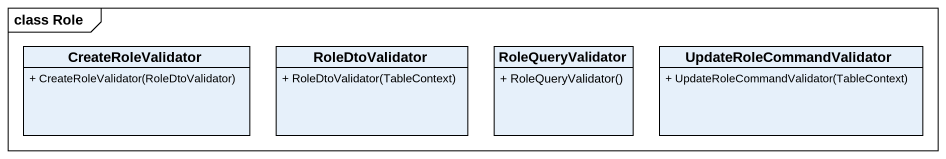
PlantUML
@startuml
mainframe class Role
hide circle
hide empty members
skinparam classAttributeIconSize 0
class CreateRoleValidator {
  + CreateRoleValidator(RoleDtoValidator)
}
class RoleDtoValidator {
  + RoleDtoValidator(TableContext)
}
class RoleQueryValidator {
  + RoleQueryValidator()
}
class UpdateRoleCommandValidator {
  + UpdateRoleCommandValidator(TableContext)
}
@enduml
